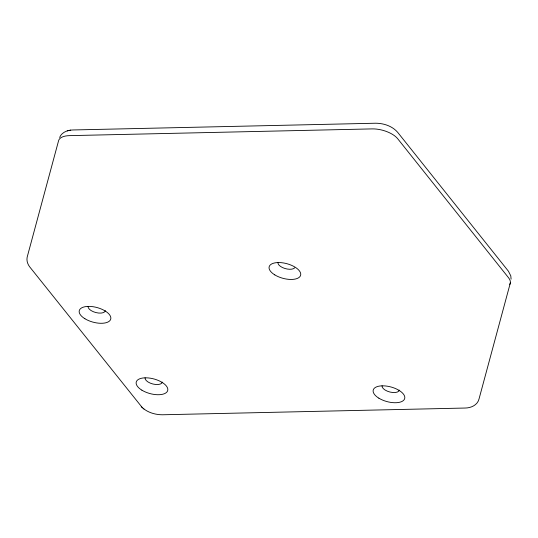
<?xml version="1.0" encoding="UTF-8"?>
<svg xmlns="http://www.w3.org/2000/svg" width="538" height="538" viewBox="0 0 538 538"><rect width="100%" height="100%" fill="white"/><g stroke="black" fill="none" stroke-linecap="round" stroke-linejoin="round"><path stroke-width="0.81" d="M510.333 282.948L479.015 399.014C477.509 405.181 470.885 408.046 465.02 408.039L162.341 414.778C155.489 414.717 148.374 412.747 143.074 408.275M59.624 137.479C61.668 132.2 67.754 130.008 73.04 129.961L375.719 123.222C383.735 123.276 392.182 126.033 397.569 132.207L508.444 271.233L510.784 275.866L511.1 279.135M67.277 130.842L68.608 130.573M69.557 130.371L70.686 130.142M509.762 284.447A19.751 9.18 15.1 0 0 508.578 277.776L397.703 138.75A19.751 9.18 15.1 0 0 372.141 128.898L69.463 135.637A19.751 9.18 15.1 0 0 58.481 141.09L27.162 257.164C26.443 260.553 27.566 264.057 29.617 266.767L142.24 407.535M141.225 406.634L143.928 409.035M399.297 390.111A8.89 4.129 15.1 0 1 389.949 392.034A8.89 4.129 15.1 0 1 382.067 385.8M162.308 382.101A8.89 4.129 15.1 0 1 152.96 384.024A8.89 4.129 15.1 0 1 145.072 377.79M105.34 310.661A8.89 4.129 15.1 0 1 95.993 312.591A8.89 4.129 15.1 0 1 88.104 306.357M294.743 267.81A8.89 4.129 15.1 0 1 284.757 268.435A8.89 4.129 15.1 0 1 277.991 262.517M378.846 398.167A16.295 7.572 15.1 0 0 404.603 398.853A16.295 7.572 15.1 0 0 383.473 385.84A16.295 7.572 15.1 0 0 378.846 398.167M141.857 390.158A16.295 7.572 15.1 0 0 167.614 390.837A16.295 7.572 15.1 0 0 146.477 377.831A16.295 7.572 15.1 0 0 141.857 390.158M84.89 318.725A16.295 7.572 15.1 0 0 110.64 319.404A16.295 7.572 15.1 0 0 89.51 306.398A16.295 7.572 15.1 0 0 84.89 318.725M274.777 274.884A16.295 7.572 15.1 0 0 300.527 275.57A16.295 7.572 15.1 0 0 279.397 262.557A16.295 7.572 15.1 0 0 274.777 274.884"/></g></svg>
